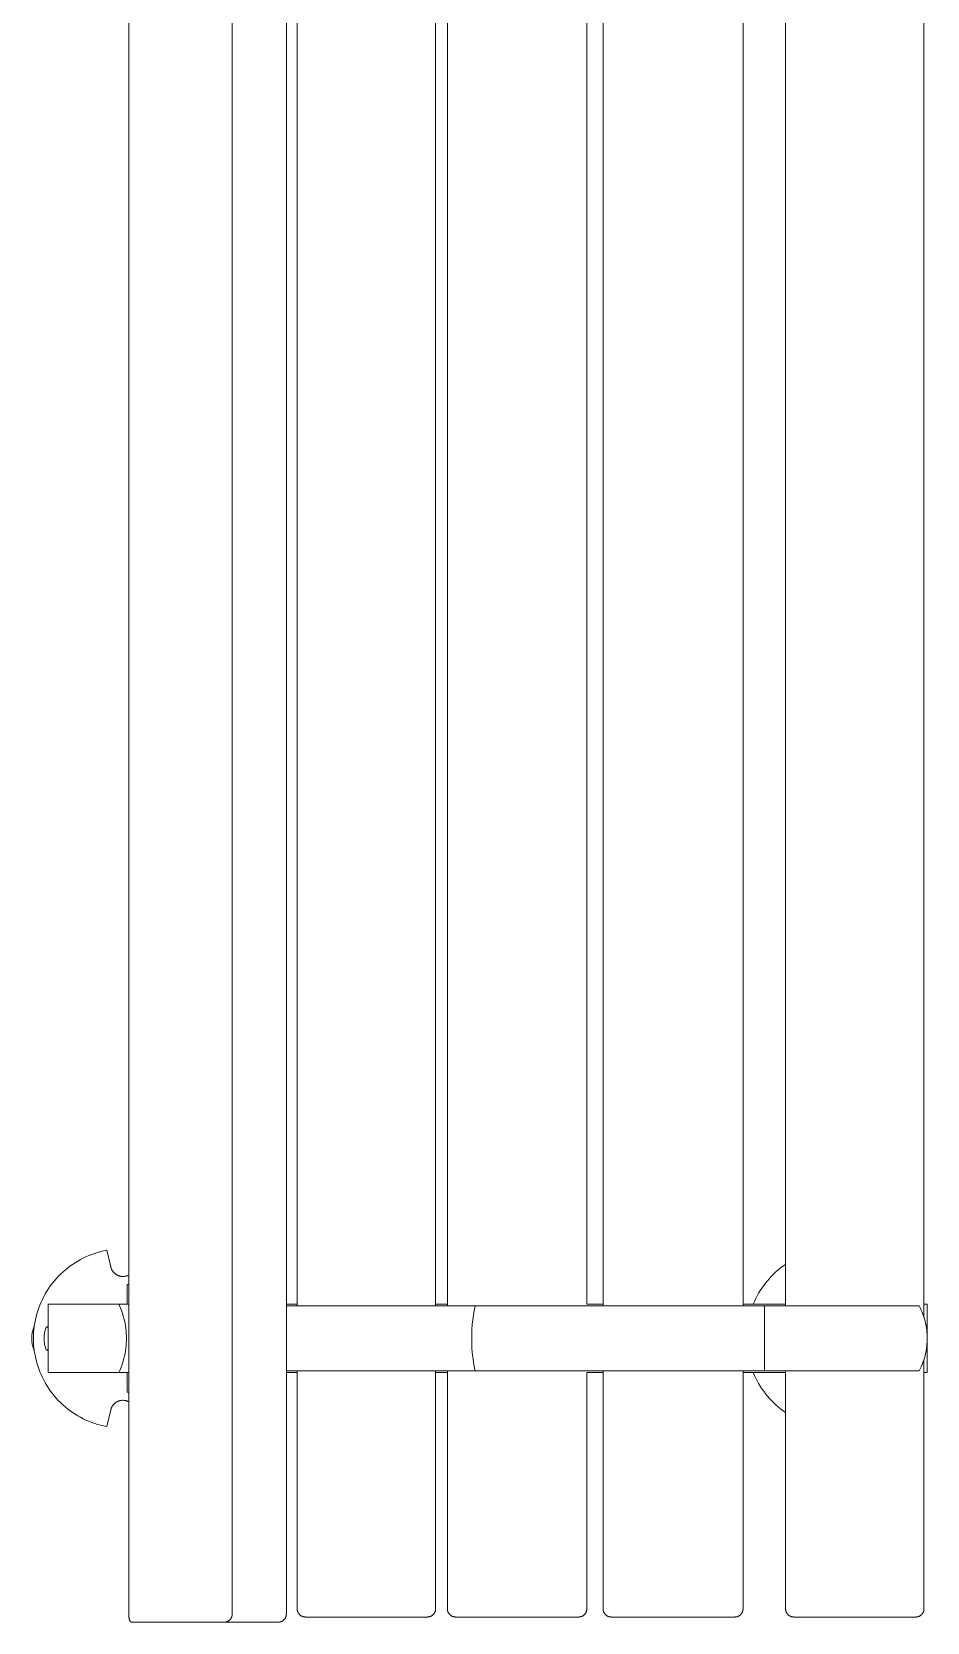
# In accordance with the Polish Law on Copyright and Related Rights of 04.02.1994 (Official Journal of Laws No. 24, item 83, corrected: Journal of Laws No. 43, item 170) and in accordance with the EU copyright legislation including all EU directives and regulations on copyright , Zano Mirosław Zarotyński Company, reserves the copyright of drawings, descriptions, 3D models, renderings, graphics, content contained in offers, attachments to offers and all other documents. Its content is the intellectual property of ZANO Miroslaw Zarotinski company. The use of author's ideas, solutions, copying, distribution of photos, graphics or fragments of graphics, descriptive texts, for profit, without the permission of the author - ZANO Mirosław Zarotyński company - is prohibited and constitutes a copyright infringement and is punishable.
# Model space of a CAD drawing. Header units: inches. Extents: x -1 to 175, y 3 to 130.
# Drawn here: x 2.84 to 24.49, y 2.53 to 40.96 of the extents above; entities that cross this region are included whole.
import ezdxf

# ---------------------------------------------------------------- set-up
doc = ezdxf.new("R2010")
doc.units = ezdxf.units.IN
doc.layers.add('ZANO_R', color=7, linetype='Continuous', lineweight=0)

msp = doc.modelspace()

# ---------------------------------------------------------------- linework, layer by layer
at = {"layer": 'ZANO_R'}
for p, q in [((5.18032, 2.7267), (5.18032, 73.199)), ((7.68203, 2.7267), (7.68203, 73.199)), ((8.99176, 2.7267), (8.99176, 73.199)), ((24.41066, 66.28173), (24.41066, 9.89476)), ((9.25408, 10.17491), (9.25408, 66.00157)), ((12.60053, 66.00157), (12.60053, 10.17491)), ((12.88667, 66.00157), (12.88667, 10.17491)), ((16.25808, 10.21428), (16.25808, 65.9622)), ((16.65017, 66.00157), (16.65017, 10.17491)), ((20.03527, 10.17491), (20.03527, 66.00157)), ((21.06421, 10.17491), (21.06421, 66.00157)), ((3.75833, 11.13249), (3.81966, 11.17593)), ((3.81966, 11.17593), (3.88246, 11.21721)), ((3.88246, 11.21721), (3.94665, 11.25629)), ((3.94665, 11.25629), (4.01215, 11.29313)), ((4.01215, 11.29313), (4.0789, 11.32766)), ((4.0789, 11.32766), (4.14681, 11.35986)), ((4.14681, 11.35986), (4.21579, 11.38968)), ((4.21579, 11.38968), (4.28576, 11.41709)), ((4.28576, 11.41709), (4.35665, 11.44206)), ((4.35665, 11.44206), (4.42836, 11.46455)), ((4.42836, 11.46455), (4.5008, 11.48454)), ((4.5008, 11.48454), (4.5739, 11.502)), ((4.5739, 11.502), (4.64755, 11.51692)), ((4.64755, 11.51692), (4.74598, 11.11467)), ((21.00372, 11.13483), (21.06421, 11.17753)), ((3.32912, 10.7142), (3.37619, 10.77279)), ((3.37619, 10.77279), (3.42526, 10.82971)), ((3.42526, 10.82971), (3.47628, 10.88489)), ((3.47628, 10.88489), (3.52919, 10.93827)), ((3.52919, 10.93827), (3.58391, 10.98978)), ((3.58391, 10.98978), (3.64039, 11.03936)), ((3.64039, 11.03936), (3.69855, 11.08694)), ((3.69855, 11.08694), (3.75833, 11.13249)), ((4.74598, 11.11467), (4.74867, 11.10446)), ((4.74867, 11.10446), (4.75171, 11.09436)), ((4.75171, 11.09436), (4.7551, 11.08436)), ((4.7551, 11.08436), (4.75884, 11.07449)), ((4.75884, 11.07449), (4.76291, 11.06476)), ((4.76291, 11.06476), (4.76733, 11.05517)), ((4.76733, 11.05517), (4.77207, 11.04574)), ((4.77207, 11.04574), (4.77714, 11.03649)), ((4.77714, 11.03649), (4.78253, 11.02741)), ((4.78253, 11.02741), (4.78823, 11.01853)), ((4.78823, 11.01853), (4.79424, 11.00985)), ((4.79424, 11.00985), (4.80055, 11.00139)), ((4.80055, 11.00139), (4.80714, 10.99315)), ((4.80714, 10.99315), (4.81402, 10.98515)), ((4.81402, 10.98515), (4.82118, 10.97739)), ((4.82118, 10.97739), (4.82859, 10.96988)), ((4.82859, 10.96988), (4.83627, 10.96264)), ((4.83627, 10.96264), (4.84419, 10.95567)), ((4.84419, 10.95567), (4.85236, 10.94898)), ((4.85236, 10.94898), (4.86075, 10.94258)), ((4.86075, 10.94258), (4.86935, 10.93647)), ((4.86935, 10.93647), (4.87817, 10.93067)), ((4.87817, 10.93067), (4.88718, 10.92517)), ((4.88718, 10.92517), (4.89638, 10.92)), ((4.89638, 10.92), (4.90575, 10.91514)), ((4.90575, 10.91514), (4.91528, 10.91062)), ((4.91528, 10.91062), (4.92497, 10.90643)), ((4.92497, 10.90643), (4.9348, 10.90258)), ((4.9348, 10.90258), (4.94475, 10.89907)), ((4.94475, 10.89907), (4.95482, 10.89592)), ((4.95482, 10.89592), (4.96499, 10.89311)), ((4.96499, 10.89311), (4.97526, 10.89066)), ((4.97526, 10.89066), (4.98561, 10.88857)), ((4.98561, 10.88857), (4.99602, 10.88685)), ((4.99602, 10.88685), (5.00648, 10.88548)), ((5.00648, 10.88548), (5.01699, 10.88448)), ((5.01699, 10.88448), (5.02752, 10.88385)), ((5.02752, 10.88385), (5.03807, 10.88358)), ((5.03807, 10.88358), (5.04863, 10.88368)), ((5.04863, 10.88368), (5.05917, 10.88415)), ((5.05917, 10.88415), (5.06969, 10.88499)), ((5.06969, 10.88499), (5.08018, 10.88619)), ((5.08018, 10.88619), (5.09061, 10.88775)), ((5.09061, 10.88775), (5.10099, 10.88968)), ((5.10099, 10.88968), (5.11129, 10.89197)), ((5.11129, 10.89197), (5.12151, 10.89461)), ((5.12151, 10.89461), (5.13163, 10.89761)), ((5.13163, 10.89761), (5.14164, 10.90096)), ((5.14164, 10.90096), (5.15152, 10.90466)), ((5.15152, 10.90466), (5.16127, 10.90869)), ((5.16127, 10.90869), (5.17088, 10.91307)), ((5.17088, 10.91307), (5.18032, 10.91777)), ((20.57917, 10.72428), (20.62587, 10.78174)), ((20.62587, 10.78174), (20.67452, 10.83757)), ((20.67452, 10.83757), (20.72504, 10.89171)), ((20.72504, 10.89171), (20.77738, 10.94409)), ((20.77738, 10.94409), (20.83149, 10.99465)), ((20.83149, 10.99465), (20.88729, 11.04333)), ((20.88729, 11.04333), (20.94472, 11.09007)), ((20.94472, 11.09007), (21.00372, 11.13483)), ((3.0918, 10.33173), (3.12574, 10.39878)), ((3.12574, 10.39878), (3.16199, 10.46461)), ((3.16199, 10.46461), (3.2005, 10.52915)), ((3.2005, 10.52915), (3.24122, 10.59231)), ((3.24122, 10.59231), (3.28411, 10.65402)), ((3.28411, 10.65402), (3.32912, 10.7142)), ((5.14472, 10.68672), (5.14472, 10.21428)), ((5.18032, 10.68672), (5.14477, 10.68672)), ((20.34253, 10.34913), (20.37654, 10.41491)), ((20.37654, 10.41491), (20.41279, 10.47948)), ((20.41279, 10.47948), (20.45122, 10.54278)), ((20.45122, 10.54278), (20.49179, 10.60472)), ((20.49179, 10.60472), (20.53446, 10.66525)), ((20.53446, 10.66525), (20.57917, 10.72428)), ((2.95803, 9.98107), (2.97989, 10.05297)), ((2.97989, 10.05297), (3.00422, 10.12407)), ((3.00422, 10.12407), (3.031, 10.19429)), ((3.031, 10.19429), (3.06021, 10.26354)), ((3.06021, 10.26354), (3.0918, 10.33173)), ((4.937, 10.21428), (3.2296, 10.21428)), ((3.2296, 9.38751), (3.2296, 10.21428)), ((5.18032, 10.21428), (4.937, 10.21428)), ((4.937, 10.21428), (4.96317, 10.15906)), ((4.96317, 10.15906), (4.98746, 10.10297)), ((4.98746, 10.10297), (5.00983, 10.0461)), ((5.00983, 10.0461), (5.03026, 9.98851)), ((9.25408, 10.21428), (8.99176, 10.21428)), ((13.55562, 10.17491), (8.99176, 10.17491)), ((12.88667, 10.21428), (12.60053, 10.21428)), ((13.51565, 9.95194), (13.53395, 10.06373)), ((13.53395, 10.06373), (13.55562, 10.17491)), ((13.55562, 10.17491), (20.5524, 10.17491)), ((16.62413, 10.21428), (16.25808, 10.21428)), ((16.62413, 10.21428), (16.65017, 10.21428)), ((20.03527, 10.21428), (20.5524, 10.21428)), ((20.28134, 10.21428), (20.31078, 10.28223)), ((20.31078, 10.28223), (20.34253, 10.34913)), ((20.5524, 10.21428), (21.06421, 10.21428)), ((20.5524, 10.17491), (20.5524, 8.60011)), ((24.2925, 10.17491), (20.5524, 10.17491)), ((24.31831, 10.12459), (24.29255, 10.17491)), ((24.34235, 10.07342), (24.31831, 10.12459)), ((24.36466, 10.02147), (24.34235, 10.07342)), ((24.38519, 9.96879), (24.36466, 10.02147)), ((24.41066, 10.21428), (24.4894, 10.21428)), ((24.4894, 10.21428), (24.4894, 9.40059)), ((2.86688, 9.60957), (2.85969, 9.58239)), ((2.87499, 9.63648), (2.86688, 9.60957)), ((2.88402, 9.6631), (2.87499, 9.63648)), ((2.88031, 9.5377), (2.88682, 9.61257)), ((2.89325, 9.66734), (2.88402, 9.6631)), ((2.8927, 9.6631), (2.88402, 9.6631)), ((2.88682, 9.61257), (2.89593, 9.68717)), ((2.89593, 9.68717), (2.90762, 9.76141)), ((2.90762, 9.76141), (2.92188, 9.8352)), ((2.92188, 9.8352), (2.93869, 9.90845)), ((2.93869, 9.90845), (2.95803, 9.98107)), ((3.1648, 9.60952), (3.15772, 9.58233)), ((3.17279, 9.63645), (3.1648, 9.60952)), ((3.18168, 9.6631), (3.17279, 9.63645)), ((3.2296, 9.68628), (3.18168, 9.6631)), ((3.2296, 9.6631), (3.18168, 9.6631)), ((5.03026, 9.98851), (5.04873, 9.93025)), ((5.04873, 9.93025), (5.06522, 9.8714)), ((5.06522, 9.8714), (5.0797, 9.81203)), ((5.0797, 9.81203), (5.09217, 9.7522)), ((5.09217, 9.7522), (5.1026, 9.69198)), ((5.1026, 9.69198), (5.11098, 9.63145)), ((5.11098, 9.63145), (5.11732, 9.57066)), ((13.4764, 9.50078), (13.4811, 9.61397)), ((13.4811, 9.61397), (13.48921, 9.72695)), ((13.48921, 9.72695), (13.50073, 9.83964)), ((13.50073, 9.83964), (13.51565, 9.95194)), ((24.40393, 9.91545), (24.38519, 9.96879)), ((24.42086, 9.86151), (24.40393, 9.91545)), ((24.43596, 9.80703), (24.42086, 9.86151)), ((24.44921, 9.75207), (24.43596, 9.80703)), ((24.46059, 9.69669), (24.44921, 9.75207)), ((24.4701, 9.64096), (24.46059, 9.69669)), ((24.47771, 9.58494), (24.4701, 9.64096)), ((2.83643, 9.41562), (2.8359, 9.38751)), ((2.8359, 9.38751), (2.83643, 9.35941)), ((2.83791, 9.44369), (2.83643, 9.41562)), ((2.83643, 9.35941), (2.83791, 9.33133)), ((2.84036, 9.4717), (2.83791, 9.44369)), ((2.83791, 9.33133), (2.84036, 9.30333)), ((2.84377, 9.4996), (2.84036, 9.4717)), ((2.84036, 9.30333), (2.84377, 9.27542)), ((2.84813, 9.52737), (2.84377, 9.4996)), ((2.84377, 9.27542), (2.84813, 9.24765)), ((2.85344, 9.55498), (2.84813, 9.52737)), ((2.84813, 9.24765), (2.85343, 9.22005)), ((2.85969, 9.58239), (2.85344, 9.55498)), ((2.8751, 9.38751), (2.8764, 9.46265)), ((2.8764, 9.31237), (2.8751, 9.38751)), ((2.8764, 9.46265), (2.88031, 9.5377)), ((2.88031, 9.23732), (2.8764, 9.31237)), ((2.88682, 9.16245), (2.88031, 9.23732)), ((3.13484, 9.4156), (3.13433, 9.38751)), ((3.13433, 9.38751), (3.13484, 9.35942)), ((3.1363, 9.44366), (3.13484, 9.4156)), ((3.13484, 9.35942), (3.1363, 9.33137)), ((3.13871, 9.47165), (3.1363, 9.44366)), ((3.1363, 9.33137), (3.1387, 9.30337)), ((3.1387, 9.30337), (3.14205, 9.27548)), ((3.14206, 9.49955), (3.13871, 9.47165)), ((3.14205, 9.27548), (3.14634, 9.24771)), ((3.14634, 9.52731), (3.14206, 9.49955)), ((3.15157, 9.55492), (3.14634, 9.52731)), ((3.14634, 9.24771), (3.15157, 9.22011)), ((3.15772, 9.58233), (3.15157, 9.55492)), ((3.2296, 9.38751), (3.2296, 8.56074)), ((5.11732, 9.57066), (5.12158, 9.5097)), ((5.12158, 9.26533), (5.11732, 9.20436)), ((5.12158, 9.5097), (5.12379, 9.44863)), ((5.12379, 9.3264), (5.12158, 9.26533)), ((5.12379, 9.44863), (5.12392, 9.38751)), ((5.12392, 9.38751), (5.12379, 9.3264)), ((13.47513, 9.38751), (13.4764, 9.50078)), ((13.47513, 9.38751), (13.4764, 9.27424)), ((13.4764, 9.27424), (13.4811, 9.16106)), ((24.48344, 9.52869), (24.47771, 9.58494)), ((24.47771, 9.19009), (24.48344, 9.24633)), ((24.48725, 9.47228), (24.48344, 9.52869)), ((24.48344, 9.24633), (24.48725, 9.30274)), ((24.48916, 9.41578), (24.48725, 9.47228)), ((24.48725, 9.30274), (24.48916, 9.35925)), ((24.48916, 9.35925), (24.48916, 9.41578)), ((24.4894, 9.37444), (24.4894, 8.56074)), ((2.85343, 9.22005), (2.85969, 9.19264)), ((2.85969, 9.19264), (2.86687, 9.16546)), ((2.86687, 9.16546), (2.87499, 9.13854)), ((2.87499, 9.13854), (2.88402, 9.11192)), ((2.88402, 9.11192), (2.8927, 9.11192)), ((2.88402, 9.11192), (2.89325, 9.10768)), ((2.89593, 9.08785), (2.88682, 9.16245)), ((2.90762, 9.01362), (2.89593, 9.08785)), ((2.92188, 8.93983), (2.90762, 9.01362)), ((2.93869, 8.86658), (2.92188, 8.93983)), ((2.95803, 8.79396), (2.93869, 8.86658)), ((3.15157, 9.22011), (3.15772, 9.1927)), ((3.15772, 9.1927), (3.1648, 9.16551)), ((3.1648, 9.16551), (3.17279, 9.13857)), ((3.17279, 9.13857), (3.18168, 9.11192)), ((3.18168, 9.11192), (3.2296, 9.11192)), ((3.18168, 9.11192), (3.2296, 9.08875)), ((5.04873, 8.84478), (5.03026, 8.78652)), ((5.06522, 8.90362), (5.04873, 8.84478)), ((5.0797, 8.963), (5.06522, 8.90362)), ((5.09217, 9.02283), (5.0797, 8.963)), ((5.1026, 9.08304), (5.09217, 9.02283)), ((5.11098, 9.14358), (5.1026, 9.08304)), ((5.11732, 9.20436), (5.11098, 9.14358)), ((13.4811, 9.16106), (13.48921, 9.04807)), ((13.48921, 9.04807), (13.50073, 8.93538)), ((13.50073, 8.93538), (13.51565, 8.82309)), ((24.38519, 8.80624), (24.40393, 8.85957)), ((24.40393, 8.85957), (24.42086, 8.91352)), ((24.41066, 8.88027), (24.41066, 2.85209)), ((24.42086, 8.91352), (24.43596, 8.968)), ((24.43596, 8.968), (24.44921, 9.02296)), ((24.44921, 9.02296), (24.46059, 9.07834)), ((24.46059, 9.07834), (24.4701, 9.13407)), ((24.4701, 9.13407), (24.47771, 9.19009)), ((2.97989, 8.72206), (2.95803, 8.79396)), ((3.00422, 8.65095), (2.97989, 8.72206)), ((3.031, 8.58074), (3.00422, 8.65095)), ((3.06021, 8.51149), (3.031, 8.58074)), ((3.0918, 8.4433), (3.06021, 8.51149)), ((3.52914, 8.56074), (3.2296, 8.56074)), ((3.54085, 8.56074), (3.52914, 8.56074)), ((3.54457, 8.56074), (3.54085, 8.56074)), ((3.5552, 8.56074), (3.54457, 8.56074)), ((3.56005, 8.56074), (3.5552, 8.56074)), ((3.56401, 8.56074), (3.56005, 8.56074)), ((3.5755, 8.56074), (3.56401, 8.56074)), ((3.58704, 8.56074), (3.5755, 8.56074)), ((3.59091, 8.56074), (3.58704, 8.56074)), ((3.591, 8.56074), (3.59091, 8.56074)), ((3.6063, 8.56074), (3.591, 8.56074)), ((3.60995, 8.56074), (3.6063, 8.56074)), ((3.62165, 8.56074), (3.60995, 8.56074)), ((3.63274, 8.56074), (3.62165, 8.56074)), ((3.63697, 8.56074), (3.63274, 8.56074)), ((3.63707, 8.56074), (3.63697, 8.56074)), ((3.65226, 8.56074), (3.63707, 8.56074)), ((3.65776, 8.56074), (3.65226, 8.56074)), ((3.66751, 8.56074), (3.65776, 8.56074)), ((3.67793, 8.56074), (3.66751, 8.56074)), ((3.68273, 8.56074), (3.67793, 8.56074)), ((3.68284, 8.56074), (3.68273, 8.56074)), ((3.69792, 8.56074), (3.68284, 8.56074)), ((3.70873, 8.56074), (3.69792, 8.56074)), ((3.71307, 8.56074), (3.70873, 8.56074)), ((3.72261, 8.56074), (3.71307, 8.56074)), ((3.72819, 8.56074), (3.72261, 8.56074)), ((3.72829, 8.56074), (3.72819, 8.56074)), ((3.74326, 8.56074), (3.72829, 8.56074)), ((3.74474, 8.56074), (3.74326, 8.56074)), ((3.7583, 8.56074), (3.74474, 8.56074)), ((3.76675, 8.56074), (3.7583, 8.56074)), ((3.77331, 8.56074), (3.76675, 8.56074)), ((3.77342, 8.56074), (3.77331, 8.56074)), ((3.78827, 8.56074), (3.77342, 8.56074)), ((3.79175, 8.56074), (3.78827, 8.56074)), ((3.8032, 8.56074), (3.79175, 8.56074)), ((3.81035, 8.56074), (3.8032, 8.56074)), ((3.81809, 8.56074), (3.81035, 8.56074)), ((3.83194, 8.56074), (3.81809, 8.56074)), ((3.83294, 8.56074), (3.83194, 8.56074)), ((3.84094, 8.56074), (3.83294, 8.56074)), ((3.84775, 8.56074), (3.84094, 8.56074)), ((3.85339, 8.56074), (3.84775, 8.56074)), ((3.86251, 8.56074), (3.85339, 8.56074)), ((3.8747, 8.56074), (3.86251, 8.56074)), ((3.87724, 8.56074), (3.8747, 8.56074)), ((3.88993, 8.56074), (3.87724, 8.56074)), ((3.89192, 8.56074), (3.88993, 8.56074)), ((3.89587, 8.56074), (3.89192, 8.56074)), ((3.90656, 8.56074), (3.89587, 8.56074)), ((3.91689, 8.56074), (3.90656, 8.56074)), ((3.92116, 8.56074), (3.91689, 8.56074)), ((3.92129, 8.56074), (3.92116, 8.56074)), ((3.93572, 8.56074), (3.92129, 8.56074)), ((3.93871, 8.56074), (3.93572, 8.56074)), ((3.95023, 8.56074), (3.93871, 8.56074)), ((3.95849, 8.56074), (3.95023, 8.56074)), ((3.96469, 8.56074), (3.95849, 8.56074)), ((3.96483, 8.56074), (3.96469, 8.56074)), ((3.97912, 8.56074), (3.96483, 8.56074)), ((3.98728, 8.56074), (3.97912, 8.56074)), ((3.99349, 8.56074), (3.98728, 8.56074)), ((3.9995, 8.56074), (3.99349, 8.56074)), ((4.00782, 8.56074), (3.9995, 8.56074)), ((4.01978, 8.56074), (4.00782, 8.56074)), ((4.0221, 8.56074), (4.01978, 8.56074)), ((4.03565, 8.56074), (4.0221, 8.56074)), ((4.03634, 8.56074), (4.03565, 8.56074)), ((4.0399, 8.56074), (4.03634, 8.56074)), ((4.05053, 8.56074), (4.0399, 8.56074)), ((4.05951, 8.56074), (4.05053, 8.56074)), ((4.06467, 8.56074), (4.05951, 8.56074)), ((4.0648, 8.56074), (4.06467, 8.56074)), ((4.07876, 8.56074), (4.0648, 8.56074)), ((4.0838, 8.56074), (4.07876, 8.56074)), ((4.0928, 8.56074), (4.0838, 8.56074)), ((4.09933, 8.56074), (4.0928, 8.56074)), ((4.10679, 8.56074), (4.09933, 8.56074)), ((4.11883, 8.56074), (4.10679, 8.56074)), ((4.12073, 8.56074), (4.11883, 8.56074)), ((4.13175, 8.56074), (4.12073, 8.56074)), ((4.13462, 8.56074), (4.13175, 8.56074)), ((4.13817, 8.56074), (4.13462, 8.56074)), ((4.14846, 8.56074), (4.13817, 8.56074)), ((4.15734, 8.56074), (4.14846, 8.56074)), ((4.16225, 8.56074), (4.15734, 8.56074)), ((4.16238, 8.56074), (4.16225, 8.56074)), ((4.17598, 8.56074), (4.16238, 8.56074)), ((4.17948, 8.56074), (4.17598, 8.56074)), ((4.18967, 8.56074), (4.17948, 8.56074)), ((4.19521, 8.56074), (4.18967, 8.56074)), ((4.2033, 8.56074), (4.19521, 8.56074)), ((4.20655, 8.56074), (4.2033, 8.56074)), ((4.21687, 8.56074), (4.20655, 8.56074)), ((4.227, 8.56074), (4.21687, 8.56074)), ((4.23039, 8.56074), (4.227, 8.56074)), ((4.23242, 8.56074), (4.23039, 8.56074)), ((4.24386, 8.56074), (4.23242, 8.56074)), ((4.25077, 8.56074), (4.24386, 8.56074)), ((4.25727, 8.56074), (4.25077, 8.56074)), ((4.26896, 8.56074), (4.25727, 8.56074)), ((4.27063, 8.56074), (4.26896, 8.56074)), ((4.2743, 8.56074), (4.27063, 8.56074)), ((4.28393, 8.56074), (4.2743, 8.56074)), ((4.28698, 8.56074), (4.28393, 8.56074)), ((4.29717, 8.56074), (4.28698, 8.56074)), ((4.30345, 8.56074), (4.29717, 8.56074)), ((4.31036, 8.56074), (4.30345, 8.56074)), ((4.32139, 8.56074), (4.31036, 8.56074)), ((4.32349, 8.56074), (4.32139, 8.56074)), ((4.32486, 8.56074), (4.32349, 8.56074)), ((4.33656, 8.56074), (4.32486, 8.56074)), ((4.34001, 8.56074), (4.33656, 8.56074)), ((4.34958, 8.56074), (4.34001, 8.56074)), ((4.35734, 8.56074), (4.34958, 8.56074)), ((4.36253, 8.56074), (4.35734, 8.56074)), ((4.36825, 8.56074), (4.36253, 8.56074)), ((4.37543, 8.56074), (4.36825, 8.56074)), ((4.37928, 8.56074), (4.37543, 8.56074)), ((4.38827, 8.56074), (4.37928, 8.56074)), ((4.39149, 8.56074), (4.38827, 8.56074)), ((4.40105, 8.56074), (4.39149, 8.56074)), ((4.4083, 8.56074), (4.40105, 8.56074)), ((4.41376, 8.56074), (4.4083, 8.56074)), ((4.42493, 8.56074), (4.41376, 8.56074)), ((4.42642, 8.56074), (4.42493, 8.56074)), ((4.43339, 8.56074), (4.42642, 8.56074)), ((4.43901, 8.56074), (4.43339, 8.56074)), ((4.44706, 8.56074), (4.43901, 8.56074)), ((4.45155, 8.56074), (4.44706, 8.56074)), ((4.45767, 8.56074), (4.45155, 8.56074)), ((4.46402, 8.56074), (4.45767, 8.56074)), ((4.47377, 8.56074), (4.46402, 8.56074)), ((4.47643, 8.56074), (4.47377, 8.56074)), ((4.48721, 8.56074), (4.47643, 8.56074)), ((4.48878, 8.56074), (4.48721, 8.56074)), ((4.49447, 8.56074), (4.48878, 8.56074)), ((4.50106, 8.56074), (4.49447, 8.56074)), ((4.50753, 8.56074), (4.50106, 8.56074)), ((4.51328, 8.56074), (4.50753, 8.56074)), ((4.52099, 8.56074), (4.51328, 8.56074)), ((4.52544, 8.56074), (4.52099, 8.56074)), ((4.53637, 8.56074), (4.52544, 8.56074)), ((4.53753, 8.56074), (4.53637, 8.56074)), ((4.54164, 8.56074), (4.53753, 8.56074)), ((4.54956, 8.56074), (4.54164, 8.56074)), ((4.5535, 8.56074), (4.54956, 8.56074)), ((4.56152, 8.56074), (4.5535, 8.56074)), ((4.56737, 8.56074), (4.56152, 8.56074)), ((4.57342, 8.56074), (4.56737, 8.56074)), ((4.57511, 8.56074), (4.57342, 8.56074)), ((4.58525, 8.56074), (4.57511, 8.56074)), ((4.58857, 8.56074), (4.58525, 8.56074)), ((4.59702, 8.56074), (4.58857, 8.56074)), ((4.59926, 8.56074), (4.59702, 8.56074)), ((4.60872, 8.56074), (4.59926, 8.56074)), ((4.61125, 8.56074), (4.60872, 8.56074)), ((4.632, 8.56074), (4.61125, 8.56074)), ((4.63526, 8.56074), (4.632, 8.56074)), ((4.64342, 8.56074), (4.63526, 8.56074)), ((4.6435, 8.56074), (4.64342, 8.56074)), ((4.937, 8.56074), (4.6435, 8.56074)), ((4.96317, 8.61597), (4.937, 8.56074)), ((5.18032, 8.56074), (4.937, 8.56074)), ((4.98746, 8.67205), (4.96317, 8.61597)), ((5.00983, 8.72892), (4.98746, 8.67205)), ((5.03026, 8.78652), (5.00983, 8.72892)), ((5.14472, 8.56074), (5.14472, 8.0883)), ((13.55562, 8.60011), (8.99176, 8.60011)), ((9.25408, 8.56074), (8.99176, 8.56074)), ((9.25408, 2.85209), (9.25408, 8.60011)), ((12.60053, 8.60011), (12.60053, 2.85209)), ((12.88667, 8.56074), (12.60053, 8.56074)), ((12.88667, 8.60011), (12.88667, 2.85209)), ((13.51565, 8.82309), (13.53395, 8.7113)), ((13.53395, 8.7113), (13.55562, 8.60011)), ((13.55562, 8.60011), (20.5524, 8.60011)), ((16.25808, 2.85209), (16.25808, 8.56074)), ((16.61124, 8.56074), (16.25808, 8.56074)), ((16.65017, 8.56074), (16.61124, 8.56074)), ((16.65017, 8.60011), (16.65017, 2.85209)), ((20.03527, 2.85209), (20.03527, 8.60011)), ((20.5524, 8.56074), (20.03527, 8.56074)), ((20.31078, 8.4928), (20.28134, 8.56074)), ((20.34253, 8.4259), (20.31078, 8.4928)), ((20.5524, 8.60011), (24.2925, 8.60011)), ((21.06421, 8.56074), (20.5524, 8.56074)), ((21.06421, 2.85209), (21.06421, 8.60011)), ((24.29255, 8.60011), (24.31831, 8.65044)), ((24.31831, 8.65044), (24.34235, 8.70161)), ((24.34235, 8.70161), (24.36466, 8.75356)), ((24.36466, 8.75356), (24.38519, 8.80624)), ((24.4894, 8.56074), (24.41066, 8.56074)), ((3.12574, 8.37625), (3.0918, 8.4433)), ((3.16199, 8.31041), (3.12574, 8.37625)), ((3.2005, 8.24588), (3.16199, 8.31041)), ((3.24122, 8.18272), (3.2005, 8.24588)), ((3.28411, 8.12101), (3.24122, 8.18272)), ((3.32912, 8.06082), (3.28411, 8.12101)), ((5.14472, 8.0883), (5.18032, 8.0883)), ((20.37654, 8.36012), (20.34253, 8.4259)), ((20.41279, 8.29555), (20.37654, 8.36012)), ((20.45122, 8.23225), (20.41279, 8.29555)), ((20.49179, 8.1703), (20.45122, 8.23225)), ((20.53446, 8.10978), (20.49179, 8.1703)), ((20.57917, 8.05075), (20.53446, 8.10978)), ((3.37619, 8.00223), (3.32912, 8.06082)), ((3.42526, 7.94532), (3.37619, 8.00223)), ((3.47628, 7.89014), (3.42526, 7.94532)), ((3.52919, 7.83676), (3.47628, 7.89014)), ((3.58391, 7.78525), (3.52919, 7.83676)), ((3.64039, 7.73567), (3.58391, 7.78525)), ((3.69855, 7.68808), (3.64039, 7.73567)), ((3.75833, 7.64254), (3.69855, 7.68808)), ((4.7551, 7.69067), (4.75171, 7.68067)), ((4.75884, 7.70054), (4.7551, 7.69067)), ((4.76291, 7.71027), (4.75884, 7.70054)), ((4.76733, 7.71986), (4.76291, 7.71027)), ((4.77207, 7.72928), (4.76733, 7.71986)), ((4.77714, 7.73854), (4.77207, 7.72928)), ((4.78253, 7.74761), (4.77714, 7.73854)), ((4.78823, 7.7565), (4.78253, 7.74761)), ((4.79424, 7.76517), (4.78823, 7.7565)), ((4.80055, 7.77364), (4.79424, 7.76517)), ((4.80714, 7.78187), (4.80055, 7.77364)), ((4.81402, 7.78988), (4.80714, 7.78187)), ((4.82118, 7.79764), (4.81402, 7.78988)), ((4.82859, 7.80514), (4.82118, 7.79764)), ((4.83627, 7.81238), (4.82859, 7.80514)), ((4.84419, 7.81936), (4.83627, 7.81238)), ((4.85236, 7.82605), (4.84419, 7.81936)), ((4.86075, 7.83245), (4.85236, 7.82605)), ((4.86935, 7.83856), (4.86075, 7.83245)), ((4.87817, 7.84436), (4.86935, 7.83856)), ((4.88718, 7.84985), (4.87817, 7.84436)), ((4.89638, 7.85503), (4.88718, 7.84985)), ((4.90575, 7.85988), (4.89638, 7.85503)), ((4.91528, 7.86441), (4.90575, 7.85988)), ((4.92497, 7.8686), (4.91528, 7.86441)), ((4.9348, 7.87245), (4.92497, 7.8686)), ((4.94475, 7.87595), (4.9348, 7.87245)), ((4.95482, 7.87911), (4.94475, 7.87595)), ((4.96499, 7.88191), (4.95482, 7.87911)), ((4.97526, 7.88436), (4.96499, 7.88191)), ((4.98561, 7.88645), (4.97526, 7.88436)), ((4.99602, 7.88818), (4.98561, 7.88645)), ((5.00648, 7.88954), (4.99602, 7.88818)), ((5.01699, 7.89054), (5.00648, 7.88954)), ((5.02752, 7.89118), (5.01699, 7.89054)), ((5.03807, 7.89144), (5.02752, 7.89118)), ((5.04863, 7.89134), (5.03807, 7.89144)), ((5.05917, 7.89087), (5.04863, 7.89134)), ((5.06969, 7.89004), (5.05917, 7.89087)), ((5.08018, 7.88884), (5.06969, 7.89004)), ((5.09061, 7.88727), (5.08018, 7.88884)), ((5.10099, 7.88535), (5.09061, 7.88727)), ((5.11129, 7.88306), (5.10099, 7.88535)), ((5.12151, 7.88041), (5.11129, 7.88306)), ((5.13163, 7.87741), (5.12151, 7.88041)), ((5.14164, 7.87407), (5.13163, 7.87741)), ((5.15152, 7.87037), (5.14164, 7.87407)), ((5.16127, 7.86633), (5.15152, 7.87037)), ((5.17088, 7.86196), (5.16127, 7.86633)), ((5.18032, 7.85725), (5.17088, 7.86196)), ((20.62587, 7.99329), (20.57917, 8.05075)), ((20.67452, 7.93745), (20.62587, 7.99329)), ((20.72504, 7.88331), (20.67452, 7.93745)), ((20.77738, 7.83093), (20.72504, 7.88331)), ((20.83149, 7.78037), (20.77738, 7.83093)), ((20.88729, 7.73169), (20.83149, 7.78037)), ((20.94472, 7.68495), (20.88729, 7.73169)), ((3.81966, 7.5991), (3.75833, 7.64254)), ((3.88246, 7.55781), (3.81966, 7.5991)), ((3.94665, 7.51873), (3.88246, 7.55781)), ((4.01215, 7.4819), (3.94665, 7.51873)), ((4.0789, 7.44736), (4.01215, 7.4819)), ((4.14681, 7.41517), (4.0789, 7.44736)), ((4.21579, 7.38534), (4.14681, 7.41517)), ((4.28576, 7.35793), (4.21579, 7.38534)), ((4.35665, 7.33297), (4.28576, 7.35793)), ((4.42836, 7.31048), (4.35665, 7.33297)), ((4.5008, 7.29049), (4.42836, 7.31048)), ((4.74598, 7.66036), (4.64755, 7.25811)), ((4.74867, 7.67056), (4.74598, 7.66036)), ((4.75171, 7.68067), (4.74867, 7.67056)), ((21.00372, 7.6402), (20.94472, 7.68495)), ((21.06421, 7.59749), (21.00372, 7.6402)), ((4.5739, 7.27302), (4.5008, 7.29049)), ((4.64755, 7.25811), (4.5739, 7.27302)), ((5.18058, 2.70901), (5.18032, 2.7267)), ((5.18137, 2.69088), (5.18058, 2.70901)), ((5.18273, 2.67254), (5.18137, 2.69088)), ((7.67791, 2.68665), (7.67916, 2.69325)), ((7.67916, 2.69325), (7.68019, 2.6999)), ((7.68019, 2.6999), (7.68099, 2.70657)), ((7.68099, 2.70657), (7.68157, 2.71327)), ((7.68157, 2.71327), (7.68191, 2.71998)), ((7.68191, 2.71998), (7.68203, 2.7267)), ((8.98764, 2.68665), (8.98889, 2.69325)), ((8.98889, 2.69325), (8.98992, 2.6999)), ((8.98992, 2.6999), (8.99072, 2.70657)), ((8.99072, 2.70657), (8.9913, 2.71327)), ((8.9913, 2.71327), (8.99164, 2.71998)), ((8.99164, 2.71998), (8.99176, 2.7267)), ((9.25408, 2.85209), (9.2542, 2.84537)), ((9.2542, 2.84537), (9.25454, 2.83866)), ((9.25454, 2.83866), (9.25512, 2.83196)), ((9.25512, 2.83196), (9.25592, 2.82529)), ((9.25592, 2.82529), (9.25695, 2.81865)), ((9.25695, 2.81865), (9.2582, 2.81204)), ((9.2582, 2.81204), (9.25968, 2.80549)), ((9.25968, 2.80549), (9.26138, 2.79898)), ((9.26138, 2.79898), (9.26331, 2.79254)), ((9.26331, 2.79254), (9.26545, 2.78617)), ((9.26545, 2.78617), (9.26781, 2.77988)), ((9.26781, 2.77988), (9.27038, 2.77367)), ((9.27038, 2.77367), (9.27316, 2.76755)), ((9.27316, 2.76755), (9.27615, 2.76153)), ((9.27615, 2.76153), (9.27935, 2.75562)), ((9.27935, 2.75562), (9.28274, 2.74981)), ((9.28274, 2.74981), (9.28633, 2.74413)), ((9.28633, 2.74413), (9.29011, 2.73857)), ((9.29011, 2.73857), (9.29408, 2.73315)), ((9.29408, 2.73315), (9.29824, 2.72786)), ((9.29824, 2.72786), (9.30257, 2.72272)), ((9.30257, 2.72272), (9.30707, 2.71773)), ((9.30707, 2.71773), (9.31174, 2.7129)), ((9.31174, 2.7129), (9.31657, 2.70823)), ((9.31657, 2.70823), (9.32156, 2.70372)), ((9.32156, 2.70372), (9.32671, 2.69939)), ((9.32671, 2.69939), (9.33199, 2.69524)), ((9.33199, 2.69524), (9.33742, 2.69127)), ((9.33742, 2.69127), (9.34297, 2.68749)), ((12.5172, 2.69127), (12.51165, 2.68749)), ((12.52263, 2.69524), (12.5172, 2.69127)), ((12.52791, 2.69939), (12.52263, 2.69524)), ((12.53306, 2.70372), (12.52791, 2.69939)), ((12.53805, 2.70823), (12.53306, 2.70372)), ((12.54288, 2.7129), (12.53805, 2.70823)), ((12.54755, 2.71773), (12.54288, 2.7129)), ((12.55205, 2.72272), (12.54755, 2.71773)), ((12.55638, 2.72786), (12.55205, 2.72272)), ((12.56054, 2.73315), (12.55638, 2.72786)), ((12.56451, 2.73857), (12.56054, 2.73315)), ((12.56829, 2.74413), (12.56451, 2.73857)), ((12.57188, 2.74981), (12.56829, 2.74413)), ((12.57527, 2.75562), (12.57188, 2.74981)), ((12.57846, 2.76153), (12.57527, 2.75562)), ((12.58146, 2.76755), (12.57846, 2.76153)), ((12.58424, 2.77367), (12.58146, 2.76755)), ((12.58681, 2.77988), (12.58424, 2.77367)), ((12.58917, 2.78617), (12.58681, 2.77988)), ((12.59131, 2.79254), (12.58917, 2.78617)), ((12.59324, 2.79898), (12.59131, 2.79254)), ((12.59494, 2.80549), (12.59324, 2.79898)), ((12.59642, 2.81204), (12.59494, 2.80549)), ((12.59767, 2.81865), (12.59642, 2.81204)), ((12.5987, 2.82529), (12.59767, 2.81865)), ((12.5995, 2.83196), (12.5987, 2.82529)), ((12.60008, 2.83866), (12.5995, 2.83196)), ((12.60042, 2.84537), (12.60008, 2.83866)), ((12.60053, 2.85209), (12.60042, 2.84537)), ((12.88667, 2.85209), (12.88678, 2.84537)), ((12.88678, 2.84537), (12.88713, 2.83866)), ((12.88713, 2.83866), (12.8877, 2.83196)), ((12.8877, 2.83196), (12.8885, 2.82529)), ((12.8885, 2.82529), (12.88953, 2.81865)), ((12.88953, 2.81865), (12.89079, 2.81204)), ((12.89079, 2.81204), (12.89227, 2.80549)), ((12.89227, 2.80549), (12.89397, 2.79898)), ((12.89397, 2.79898), (12.89589, 2.79254)), ((12.89589, 2.79254), (12.89804, 2.78617)), ((12.89804, 2.78617), (12.90039, 2.77988)), ((12.90039, 2.77988), (12.90297, 2.77367)), ((12.90297, 2.77367), (12.90575, 2.76755)), ((12.90575, 2.76755), (12.90874, 2.76153)), ((12.90874, 2.76153), (12.91193, 2.75562)), ((12.91193, 2.75562), (12.91533, 2.74981)), ((12.91533, 2.74981), (12.91892, 2.74413)), ((12.91892, 2.74413), (12.9227, 2.73857)), ((12.9227, 2.73857), (12.92667, 2.73315)), ((12.92667, 2.73315), (12.93082, 2.72786)), ((12.93082, 2.72786), (12.93515, 2.72272)), ((12.93515, 2.72272), (12.93965, 2.71773)), ((12.93965, 2.71773), (12.94433, 2.7129)), ((12.94433, 2.7129), (12.94916, 2.70823)), ((12.94916, 2.70823), (12.95415, 2.70372)), ((12.95415, 2.70372), (12.95929, 2.69939)), ((12.95929, 2.69939), (12.96458, 2.69524)), ((12.96458, 2.69524), (12.97, 2.69127)), ((12.97, 2.69127), (12.97556, 2.68749)), ((16.17477, 2.69128), (16.16921, 2.6875)), ((16.18019, 2.69525), (16.17477, 2.69128)), ((16.18548, 2.6994), (16.18019, 2.69525)), ((16.19062, 2.70373), (16.18548, 2.6994)), ((16.19561, 2.70824), (16.19062, 2.70373)), ((16.20044, 2.71291), (16.19561, 2.70824)), ((16.20511, 2.71774), (16.20044, 2.71291)), ((16.20961, 2.72273), (16.20511, 2.71774)), ((16.21394, 2.72787), (16.20961, 2.72273)), ((16.21809, 2.73316), (16.21394, 2.72787)), ((16.22206, 2.73858), (16.21809, 2.73316)), ((16.22584, 2.74414), (16.22206, 2.73858)), ((16.22943, 2.74982), (16.22584, 2.74414)), ((16.23283, 2.75562), (16.22943, 2.74982)), ((16.23602, 2.76154), (16.23283, 2.75562)), ((16.23901, 2.76756), (16.23602, 2.76154)), ((16.24179, 2.77367), (16.23901, 2.76756)), ((16.24436, 2.77988), (16.24179, 2.77367)), ((16.24672, 2.78618), (16.24436, 2.77988)), ((16.24886, 2.79255), (16.24672, 2.78618)), ((16.25078, 2.79899), (16.24886, 2.79255)), ((16.25249, 2.80549), (16.25078, 2.79899)), ((16.25397, 2.81205), (16.25249, 2.80549)), ((16.25522, 2.81865), (16.25397, 2.81205)), ((16.25625, 2.82529), (16.25522, 2.81865)), ((16.25705, 2.83196), (16.25625, 2.82529)), ((16.25762, 2.83866), (16.25705, 2.83196)), ((16.25797, 2.84537), (16.25762, 2.83866)), ((16.25808, 2.85209), (16.25797, 2.84537)), ((16.65017, 2.85209), (16.65028, 2.84537)), ((16.65028, 2.84537), (16.65063, 2.83866)), ((16.65063, 2.83866), (16.6512, 2.83196)), ((16.6512, 2.83196), (16.652, 2.82529)), ((16.652, 2.82529), (16.65303, 2.81865)), ((16.65303, 2.81865), (16.65429, 2.81204)), ((16.65429, 2.81204), (16.65576, 2.80549)), ((16.65576, 2.80549), (16.65747, 2.79898)), ((16.65747, 2.79898), (16.65939, 2.79254)), ((16.65939, 2.79254), (16.66153, 2.78617)), ((16.66153, 2.78617), (16.66389, 2.77988)), ((16.66389, 2.77988), (16.66646, 2.77367)), ((16.66646, 2.77367), (16.66925, 2.76755)), ((16.66925, 2.76755), (16.67224, 2.76153)), ((16.67224, 2.76153), (16.67543, 2.75562)), ((16.67543, 2.75562), (16.67883, 2.74981)), ((16.67883, 2.74981), (16.68242, 2.74413)), ((16.68242, 2.74413), (16.6862, 2.73857)), ((16.6862, 2.73857), (16.69017, 2.73315)), ((16.69017, 2.73315), (16.69432, 2.72786)), ((16.69432, 2.72786), (16.69865, 2.72272)), ((16.69865, 2.72272), (16.70315, 2.71773)), ((16.70315, 2.71773), (16.70782, 2.7129)), ((16.70782, 2.7129), (16.71266, 2.70823)), ((16.71266, 2.70823), (16.71765, 2.70372)), ((16.71765, 2.70372), (16.72279, 2.69939)), ((16.72279, 2.69939), (16.72807, 2.69524)), ((16.72807, 2.69524), (16.7335, 2.69127)), ((16.7335, 2.69127), (16.73906, 2.68749)), ((19.95418, 2.69285), (19.94855, 2.68891)), ((19.95966, 2.69699), (19.95418, 2.69285)), ((19.965, 2.70131), (19.95966, 2.69699)), ((19.97019, 2.70582), (19.965, 2.70131)), ((19.97521, 2.71051), (19.97019, 2.70582)), ((19.98007, 2.71537), (19.97521, 2.71051)), ((19.98475, 2.72039), (19.98007, 2.71537)), ((19.98925, 2.72558), (19.98475, 2.72039)), ((19.99358, 2.73092), (19.98925, 2.72558)), ((19.99771, 2.7364), (19.99358, 2.73092)), ((20.00165, 2.74203), (19.99771, 2.7364)), ((20.00539, 2.74779), (20.00165, 2.74203)), ((20.00893, 2.75368), (20.00539, 2.74779)), ((20.01226, 2.75969), (20.00893, 2.75368)), ((20.01537, 2.76581), (20.01226, 2.75969)), ((20.01827, 2.77204), (20.01537, 2.76581)), ((20.02096, 2.77836), (20.01827, 2.77204)), ((20.02342, 2.78478), (20.02096, 2.77836)), ((20.02565, 2.79127), (20.02342, 2.78478)), ((20.02766, 2.79784), (20.02565, 2.79127)), ((20.02944, 2.80448), (20.02766, 2.79784)), ((20.03098, 2.81117), (20.02944, 2.80448)), ((20.03229, 2.81792), (20.03098, 2.81117)), ((20.03336, 2.8247), (20.03229, 2.81792)), ((20.0342, 2.83152), (20.03336, 2.8247)), ((20.0348, 2.83836), (20.0342, 2.83152)), ((20.03515, 2.84522), (20.0348, 2.83836)), ((20.03527, 2.85209), (20.03515, 2.84522)), ((21.06421, 2.85209), (21.06433, 2.84537)), ((21.06433, 2.84537), (21.06467, 2.83866)), ((21.06467, 2.83866), (21.06524, 2.83196)), ((21.06524, 2.83196), (21.06605, 2.82529)), ((21.06605, 2.82529), (21.06707, 2.81865)), ((21.06707, 2.81865), (21.06833, 2.81204)), ((21.06833, 2.81204), (21.06981, 2.80549)), ((21.06981, 2.80549), (21.07151, 2.79898)), ((21.07151, 2.79898), (21.07344, 2.79254)), ((21.07344, 2.79254), (21.07558, 2.78617)), ((21.07558, 2.78617), (21.07794, 2.77988)), ((21.07794, 2.77988), (21.08051, 2.77367)), ((21.08051, 2.77367), (21.08329, 2.76755)), ((21.08329, 2.76755), (21.08628, 2.76153)), ((21.08628, 2.76153), (21.08948, 2.75562)), ((21.08948, 2.75562), (21.09287, 2.74981)), ((21.09287, 2.74981), (21.09646, 2.74413)), ((21.09646, 2.74413), (21.10024, 2.73857)), ((21.10024, 2.73857), (21.10421, 2.73315)), ((21.10421, 2.73315), (21.10836, 2.72786)), ((21.10836, 2.72786), (21.11269, 2.72272)), ((21.11269, 2.72272), (21.1172, 2.71773)), ((21.1172, 2.71773), (21.12187, 2.7129)), ((21.12187, 2.7129), (21.1267, 2.70823)), ((21.1267, 2.70823), (21.13169, 2.70372)), ((21.13169, 2.70372), (21.13683, 2.69939)), ((21.13683, 2.69939), (21.14212, 2.69524)), ((21.14212, 2.69524), (21.14754, 2.69127)), ((21.14754, 2.69127), (21.1531, 2.68749)), ((24.32733, 2.69127), (24.32177, 2.68749)), ((24.33276, 2.69524), (24.32733, 2.69127)), ((24.33804, 2.69939), (24.33276, 2.69524)), ((24.34318, 2.70372), (24.33804, 2.69939)), ((24.34817, 2.70823), (24.34318, 2.70372)), ((24.35301, 2.7129), (24.34817, 2.70823)), ((24.35768, 2.71773), (24.35301, 2.7129)), ((24.36218, 2.72272), (24.35768, 2.71773)), ((24.36651, 2.72786), (24.36218, 2.72272)), ((24.37066, 2.73315), (24.36651, 2.72786)), ((24.37463, 2.73857), (24.37066, 2.73315)), ((24.37841, 2.74413), (24.37463, 2.73857)), ((24.382, 2.74981), (24.37841, 2.74413)), ((24.3854, 2.75562), (24.382, 2.74981)), ((24.38859, 2.76153), (24.3854, 2.75562)), ((24.39158, 2.76755), (24.38859, 2.76153)), ((24.39437, 2.77367), (24.39158, 2.76755)), ((24.39694, 2.77988), (24.39437, 2.77367)), ((24.3993, 2.78617), (24.39694, 2.77988)), ((24.40144, 2.79254), (24.3993, 2.78617)), ((24.40336, 2.79898), (24.40144, 2.79254)), ((24.40507, 2.80549), (24.40336, 2.79898)), ((24.40654, 2.81204), (24.40507, 2.80549)), ((24.4078, 2.81865), (24.40654, 2.81204)), ((24.40883, 2.82529), (24.4078, 2.81865)), ((24.40963, 2.83196), (24.40883, 2.82529)), ((24.4102, 2.83866), (24.40963, 2.83196)), ((24.41055, 2.84537), (24.4102, 2.83866)), ((24.41066, 2.85209), (24.41055, 2.84537)), ((5.1847, 2.65424), (5.18273, 2.67254)), ((5.18592, 2.6452), (5.1847, 2.65424)), ((5.18729, 2.63629), (5.18592, 2.6452)), ((5.18882, 2.62754), (5.18729, 2.63629)), ((5.19049, 2.61898), (5.18882, 2.62754)), ((5.19231, 2.61067), (5.19049, 2.61898)), ((5.19427, 2.60263), (5.19231, 2.61067)), ((5.19637, 2.5949), (5.19427, 2.60263)), ((5.19859, 2.58751), (5.19637, 2.5949)), ((5.20093, 2.58049), (5.19859, 2.58751)), ((5.20338, 2.57388), (5.20093, 2.58049)), ((5.20464, 2.57073), (5.20338, 2.57388)), ((5.20593, 2.56768), (5.20464, 2.57073)), ((5.20724, 2.56475), (5.20593, 2.56768)), ((5.20856, 2.56194), (5.20724, 2.56475)), ((5.20991, 2.55924), (5.20856, 2.56194)), ((5.21127, 2.55665), (5.20991, 2.55924)), ((5.21265, 2.55419), (5.21127, 2.55665)), ((5.21405, 2.55184), (5.21265, 2.55419)), ((5.21545, 2.54962), (5.21405, 2.55184)), ((5.21687, 2.54751), (5.21545, 2.54962)), ((5.2183, 2.54553), (5.21687, 2.54751)), ((5.21973, 2.54367), (5.2183, 2.54553)), ((5.22046, 2.54279), (5.21973, 2.54367)), ((5.22118, 2.54193), (5.22046, 2.54279)), ((5.2219, 2.54111), (5.22118, 2.54193)), ((5.22263, 2.54032), (5.2219, 2.54111)), ((5.22335, 2.53956), (5.22263, 2.54032)), ((5.22408, 2.53882), (5.22335, 2.53956)), ((5.2248, 2.53812), (5.22408, 2.53882)), ((5.22553, 2.53745), (5.2248, 2.53812)), ((5.22626, 2.53681), (5.22553, 2.53745)), ((5.22699, 2.53619), (5.22626, 2.53681)), ((5.22771, 2.53561), (5.22699, 2.53619)), ((5.22844, 2.53506), (5.22771, 2.53561)), ((5.22917, 2.53453), (5.22844, 2.53506)), ((5.22989, 2.53404), (5.22917, 2.53453)), ((5.23062, 2.53357), (5.22989, 2.53404)), ((5.23134, 2.53314), (5.23062, 2.53357)), ((5.23207, 2.53273), (5.23134, 2.53314)), ((5.23279, 2.53235), (5.23207, 2.53273)), ((5.23351, 2.532), (5.23279, 2.53235)), ((5.23423, 2.53167), (5.23351, 2.532)), ((5.23495, 2.53137), (5.23423, 2.53167)), ((5.23566, 2.5311), (5.23495, 2.53137)), ((5.23638, 2.53086), (5.23566, 2.5311)), ((5.23709, 2.53065), (5.23638, 2.53086)), ((5.2378, 2.53046), (5.23709, 2.53065)), ((5.2385, 2.53029), (5.2378, 2.53046)), ((5.23921, 2.53016), (5.2385, 2.53029)), ((5.23991, 2.53005), (5.23921, 2.53016)), ((5.24026, 2.53), (5.23991, 2.53005)), ((5.24061, 2.52996), (5.24026, 2.53)), ((5.24096, 2.52993), (5.24061, 2.52996)), ((5.24131, 2.5299), (5.24096, 2.52993)), ((5.24165, 2.52988), (5.24131, 2.5299)), ((5.242, 2.52986), (5.24165, 2.52988)), ((5.24235, 2.52985), (5.242, 2.52986)), ((5.24269, 2.52985), (5.24235, 2.52985)), ((5.24269, 2.52985), (6.54965, 2.52985)), ((6.54965, 2.52985), (7.48518, 2.52985)), ((7.48518, 2.52985), (7.4919, 2.52997)), ((7.49101, 2.52985), (7.85938, 2.52985)), ((7.4919, 2.52997), (7.49861, 2.53031)), ((7.49861, 2.53031), (7.50531, 2.53088)), ((7.50531, 2.53088), (7.51198, 2.53168)), ((7.51198, 2.53168), (7.51862, 2.53271)), ((7.51862, 2.53271), (7.52523, 2.53397)), ((7.52523, 2.53397), (7.53178, 2.53545)), ((7.53178, 2.53545), (7.53828, 2.53715)), ((7.53828, 2.53715), (7.54473, 2.53907)), ((7.54473, 2.53907), (7.5511, 2.54122)), ((7.5511, 2.54122), (7.55739, 2.54358)), ((7.55739, 2.54358), (7.5636, 2.54615)), ((7.5636, 2.54615), (7.56972, 2.54893)), ((7.56972, 2.54893), (7.57574, 2.55192)), ((7.57574, 2.55192), (7.58165, 2.55511)), ((7.58165, 2.55511), (7.58746, 2.55851)), ((7.58746, 2.55851), (7.59314, 2.5621)), ((7.59314, 2.5621), (7.59869, 2.56588)), ((7.59869, 2.56588), (7.60412, 2.56985)), ((7.60412, 2.56985), (7.60941, 2.574)), ((7.60941, 2.574), (7.61455, 2.57833)), ((7.61455, 2.57833), (7.61954, 2.58284)), ((7.61954, 2.58284), (7.62437, 2.58751)), ((7.62437, 2.58751), (7.62904, 2.59234)), ((7.62904, 2.59234), (7.63354, 2.59733)), ((7.63354, 2.59733), (7.63787, 2.60247)), ((7.63787, 2.60247), (7.64203, 2.60776)), ((7.64203, 2.60776), (7.646, 2.61318)), ((7.646, 2.61318), (7.64978, 2.61874)), ((7.64978, 2.61874), (7.65337, 2.62442)), ((7.65337, 2.62442), (7.65676, 2.63022)), ((7.65676, 2.63022), (7.65996, 2.63614)), ((7.65996, 2.63614), (7.66295, 2.64216)), ((7.66295, 2.64216), (7.66573, 2.64828)), ((7.66573, 2.64828), (7.6683, 2.65449)), ((7.6683, 2.65449), (7.67066, 2.66078)), ((7.67066, 2.66078), (7.6728, 2.66715)), ((7.6728, 2.66715), (7.67473, 2.67359)), ((7.67473, 2.67359), (7.67643, 2.68009)), ((7.67643, 2.68009), (7.67791, 2.68665)), ((7.85938, 2.52985), (8.79491, 2.52985)), ((8.79491, 2.52985), (8.80163, 2.52997)), ((8.80163, 2.52997), (8.80834, 2.53031)), ((8.80834, 2.53031), (8.81504, 2.53088)), ((8.81504, 2.53088), (8.82171, 2.53168)), ((8.82171, 2.53168), (8.82835, 2.53271)), ((8.82835, 2.53271), (8.83496, 2.53397)), ((8.83496, 2.53397), (8.84151, 2.53545)), ((8.84151, 2.53545), (8.84802, 2.53715)), ((8.84802, 2.53715), (8.85446, 2.53907)), ((8.85446, 2.53907), (8.86083, 2.54122)), ((8.86083, 2.54122), (8.86712, 2.54358)), ((8.86712, 2.54358), (8.87333, 2.54615)), ((8.87333, 2.54615), (8.87945, 2.54893)), ((8.87945, 2.54893), (8.88547, 2.55192)), ((8.88547, 2.55192), (8.89139, 2.55511)), ((8.89139, 2.55511), (8.89719, 2.55851)), ((8.89719, 2.55851), (8.90287, 2.5621)), ((8.90287, 2.5621), (8.90843, 2.56588)), ((8.90843, 2.56588), (8.91385, 2.56985)), ((8.91385, 2.56985), (8.91914, 2.574)), ((8.91914, 2.574), (8.92428, 2.57833)), ((8.92428, 2.57833), (8.92927, 2.58284)), ((8.92927, 2.58284), (8.9341, 2.58751)), ((8.9341, 2.58751), (8.93877, 2.59234)), ((8.93877, 2.59234), (8.94328, 2.59733)), ((8.94328, 2.59733), (8.94761, 2.60247)), ((8.94761, 2.60247), (8.95176, 2.60776)), ((8.95176, 2.60776), (8.95573, 2.61318)), ((8.95573, 2.61318), (8.95951, 2.61874)), ((8.95951, 2.61874), (8.9631, 2.62442)), ((8.9631, 2.62442), (8.96649, 2.63022)), ((8.96649, 2.63022), (8.96969, 2.63614)), ((8.96969, 2.63614), (8.97268, 2.64216)), ((8.97268, 2.64216), (8.97546, 2.64828)), ((8.97546, 2.64828), (8.97803, 2.65449)), ((8.97803, 2.65449), (8.98039, 2.66078)), ((8.98039, 2.66078), (8.98253, 2.66715)), ((8.98253, 2.66715), (8.98446, 2.67359)), ((8.98446, 2.67359), (8.98616, 2.68009)), ((8.98616, 2.68009), (8.98764, 2.68665)), ((9.34297, 2.68749), (9.34865, 2.6839)), ((9.34865, 2.6839), (9.35446, 2.68051)), ((9.35446, 2.68051), (9.36037, 2.67731)), ((9.36037, 2.67731), (9.36639, 2.67432)), ((9.36639, 2.67432), (9.37251, 2.67154)), ((9.37251, 2.67154), (9.37872, 2.66897)), ((9.37872, 2.66897), (9.38501, 2.66661)), ((9.38501, 2.66661), (9.39138, 2.66447)), ((9.39138, 2.66447), (9.39783, 2.66254)), ((9.39783, 2.66254), (9.40433, 2.66084)), ((9.40433, 2.66084), (9.41088, 2.65936)), ((9.41088, 2.65936), (9.41749, 2.65811)), ((9.41749, 2.65811), (9.42413, 2.65708)), ((9.42413, 2.65708), (9.4308, 2.65628)), ((9.4308, 2.65628), (9.4375, 2.6557)), ((9.4375, 2.6557), (9.44421, 2.65536)), ((9.44421, 2.65536), (9.45093, 2.65524)), ((9.45093, 2.65524), (12.40368, 2.65524)), ((12.41041, 2.65536), (12.40368, 2.65524)), ((12.41712, 2.6557), (12.41041, 2.65536)), ((12.42382, 2.65628), (12.41712, 2.6557)), ((12.43049, 2.65708), (12.42382, 2.65628)), ((12.43713, 2.65811), (12.43049, 2.65708)), ((12.44374, 2.65936), (12.43713, 2.65811)), ((12.45029, 2.66084), (12.44374, 2.65936)), ((12.45679, 2.66254), (12.45029, 2.66084)), ((12.46323, 2.66447), (12.45679, 2.66254)), ((12.46961, 2.66661), (12.46323, 2.66447)), ((12.4759, 2.66897), (12.46961, 2.66661)), ((12.48211, 2.67154), (12.4759, 2.66897)), ((12.48823, 2.67432), (12.48211, 2.67154)), ((12.49425, 2.67731), (12.48823, 2.67432)), ((12.50016, 2.68051), (12.49425, 2.67731)), ((12.50596, 2.6839), (12.50016, 2.68051)), ((12.51165, 2.68749), (12.50596, 2.6839)), ((12.97556, 2.68749), (12.98124, 2.6839)), ((12.98124, 2.6839), (12.98704, 2.68051)), ((12.98704, 2.68051), (12.99296, 2.67731)), ((12.99296, 2.67731), (12.99898, 2.67432)), ((12.99898, 2.67432), (13.00509, 2.67154)), ((13.00509, 2.67154), (13.0113, 2.66897)), ((13.0113, 2.66897), (13.0176, 2.66661)), ((13.0176, 2.66661), (13.02397, 2.66447)), ((13.02397, 2.66447), (13.03041, 2.66254)), ((13.03041, 2.66254), (13.03691, 2.66084)), ((13.03691, 2.66084), (13.04347, 2.65936)), ((13.04347, 2.65936), (13.05007, 2.65811)), ((13.05007, 2.65811), (13.05671, 2.65708)), ((13.05671, 2.65708), (13.06339, 2.65628)), ((13.06339, 2.65628), (13.07009, 2.6557)), ((13.07009, 2.6557), (13.0768, 2.65536)), ((13.0768, 2.65536), (13.08352, 2.65524)), ((13.08352, 2.65524), (16.03576, 2.65524)), ((16.03576, 2.65524), (16.06126, 2.65524)), ((16.06798, 2.65536), (16.06126, 2.65524)), ((16.0747, 2.6557), (16.06798, 2.65536)), ((16.08139, 2.65628), (16.0747, 2.6557)), ((16.08807, 2.65708), (16.08139, 2.65628)), ((16.09471, 2.65811), (16.08807, 2.65708)), ((16.10131, 2.65936), (16.09471, 2.65811)), ((16.10787, 2.66084), (16.10131, 2.65936)), ((16.11437, 2.66255), (16.10787, 2.66084)), ((16.12081, 2.66447), (16.11437, 2.66255)), ((16.12718, 2.66661), (16.12081, 2.66447)), ((16.13347, 2.66897), (16.12718, 2.66661)), ((16.13968, 2.67155), (16.13347, 2.66897)), ((16.1458, 2.67433), (16.13968, 2.67155)), ((16.15182, 2.67732), (16.1458, 2.67433)), ((16.15773, 2.68051), (16.15182, 2.67732)), ((16.16353, 2.68391), (16.15773, 2.68051)), ((16.16921, 2.6875), (16.16353, 2.68391)), ((16.73906, 2.68749), (16.74474, 2.6839)), ((16.74474, 2.6839), (16.75054, 2.68051)), ((16.75054, 2.68051), (16.75645, 2.67731)), ((16.75645, 2.67731), (16.76247, 2.67432)), ((16.76247, 2.67432), (16.76859, 2.67154)), ((16.76859, 2.67154), (16.7748, 2.66897)), ((16.7748, 2.66897), (16.7811, 2.66661)), ((16.7811, 2.66661), (16.78747, 2.66447)), ((16.78747, 2.66447), (16.79391, 2.66254)), ((16.79391, 2.66254), (16.80041, 2.66084)), ((16.80041, 2.66084), (16.80697, 2.65936)), ((16.80697, 2.65936), (16.81357, 2.65811)), ((16.81357, 2.65811), (16.82021, 2.65708)), ((16.82021, 2.65708), (16.82689, 2.65628)), ((16.82689, 2.65628), (16.83358, 2.6557)), ((16.83358, 2.6557), (16.8403, 2.65536)), ((16.8403, 2.65536), (16.84702, 2.65524)), ((16.84702, 2.65524), (19.79852, 2.65524)), ((19.79852, 2.65524), (19.83851, 2.65524)), ((19.84537, 2.65536), (19.83851, 2.65524)), ((19.85223, 2.65573), (19.84537, 2.65536)), ((19.85908, 2.65633), (19.85223, 2.65573)), ((19.8659, 2.65716), (19.85908, 2.65633)), ((19.87268, 2.65824), (19.8659, 2.65716)), ((19.87942, 2.65955), (19.87268, 2.65824)), ((19.88612, 2.6611), (19.87942, 2.65955)), ((19.89275, 2.66288), (19.88612, 2.6611)), ((19.89932, 2.66489), (19.89275, 2.66288)), ((19.90582, 2.66713), (19.89932, 2.66489)), ((19.91223, 2.66959), (19.90582, 2.66713)), ((19.91855, 2.67228), (19.91223, 2.66959)), ((19.92478, 2.67518), (19.91855, 2.67228)), ((19.9309, 2.6783), (19.92478, 2.67518)), ((19.9369, 2.68163), (19.9309, 2.6783)), ((19.94279, 2.68517), (19.9369, 2.68163)), ((19.94855, 2.68891), (19.94279, 2.68517)), ((21.1531, 2.68749), (21.15878, 2.6839)), ((21.15878, 2.6839), (21.16458, 2.68051)), ((21.16458, 2.68051), (21.1705, 2.67731)), ((21.1705, 2.67731), (21.17652, 2.67432)), ((21.17652, 2.67432), (21.18264, 2.67154)), ((21.18264, 2.67154), (21.18885, 2.66897)), ((21.18885, 2.66897), (21.19514, 2.66661)), ((21.19514, 2.66661), (21.20151, 2.66447)), ((21.20151, 2.66447), (21.20795, 2.66254)), ((21.20795, 2.66254), (21.21446, 2.66084)), ((21.21446, 2.66084), (21.22101, 2.65936)), ((21.22101, 2.65936), (21.22762, 2.65811)), ((21.22762, 2.65811), (21.23426, 2.65708)), ((21.23426, 2.65708), (21.24093, 2.65628)), ((21.24093, 2.65628), (21.24763, 2.6557)), ((21.24763, 2.6557), (21.25434, 2.65536)), ((21.25434, 2.65536), (21.26106, 2.65524)), ((21.26106, 2.65524), (24.21381, 2.65524)), ((24.22053, 2.65536), (24.21381, 2.65524)), ((24.22725, 2.6557), (24.22053, 2.65536)), ((24.23394, 2.65628), (24.22725, 2.6557)), ((24.24062, 2.65708), (24.23394, 2.65628)), ((24.24726, 2.65811), (24.24062, 2.65708)), ((24.25386, 2.65936), (24.24726, 2.65811)), ((24.26042, 2.66084), (24.25386, 2.65936)), ((24.26692, 2.66254), (24.26042, 2.66084)), ((24.27336, 2.66447), (24.26692, 2.66254)), ((24.27973, 2.66661), (24.27336, 2.66447)), ((24.28603, 2.66897), (24.27973, 2.66661)), ((24.29224, 2.67154), (24.28603, 2.66897)), ((24.29836, 2.67432), (24.29224, 2.67154)), ((24.30438, 2.67731), (24.29836, 2.67432)), ((24.31029, 2.68051), (24.30438, 2.67731)), ((24.31609, 2.6839), (24.31029, 2.68051)), ((24.32177, 2.68749), (24.31609, 2.6839))]:
    msp.add_line(p, q, dxfattribs=at)

doc.saveas('drawing.dxf')
